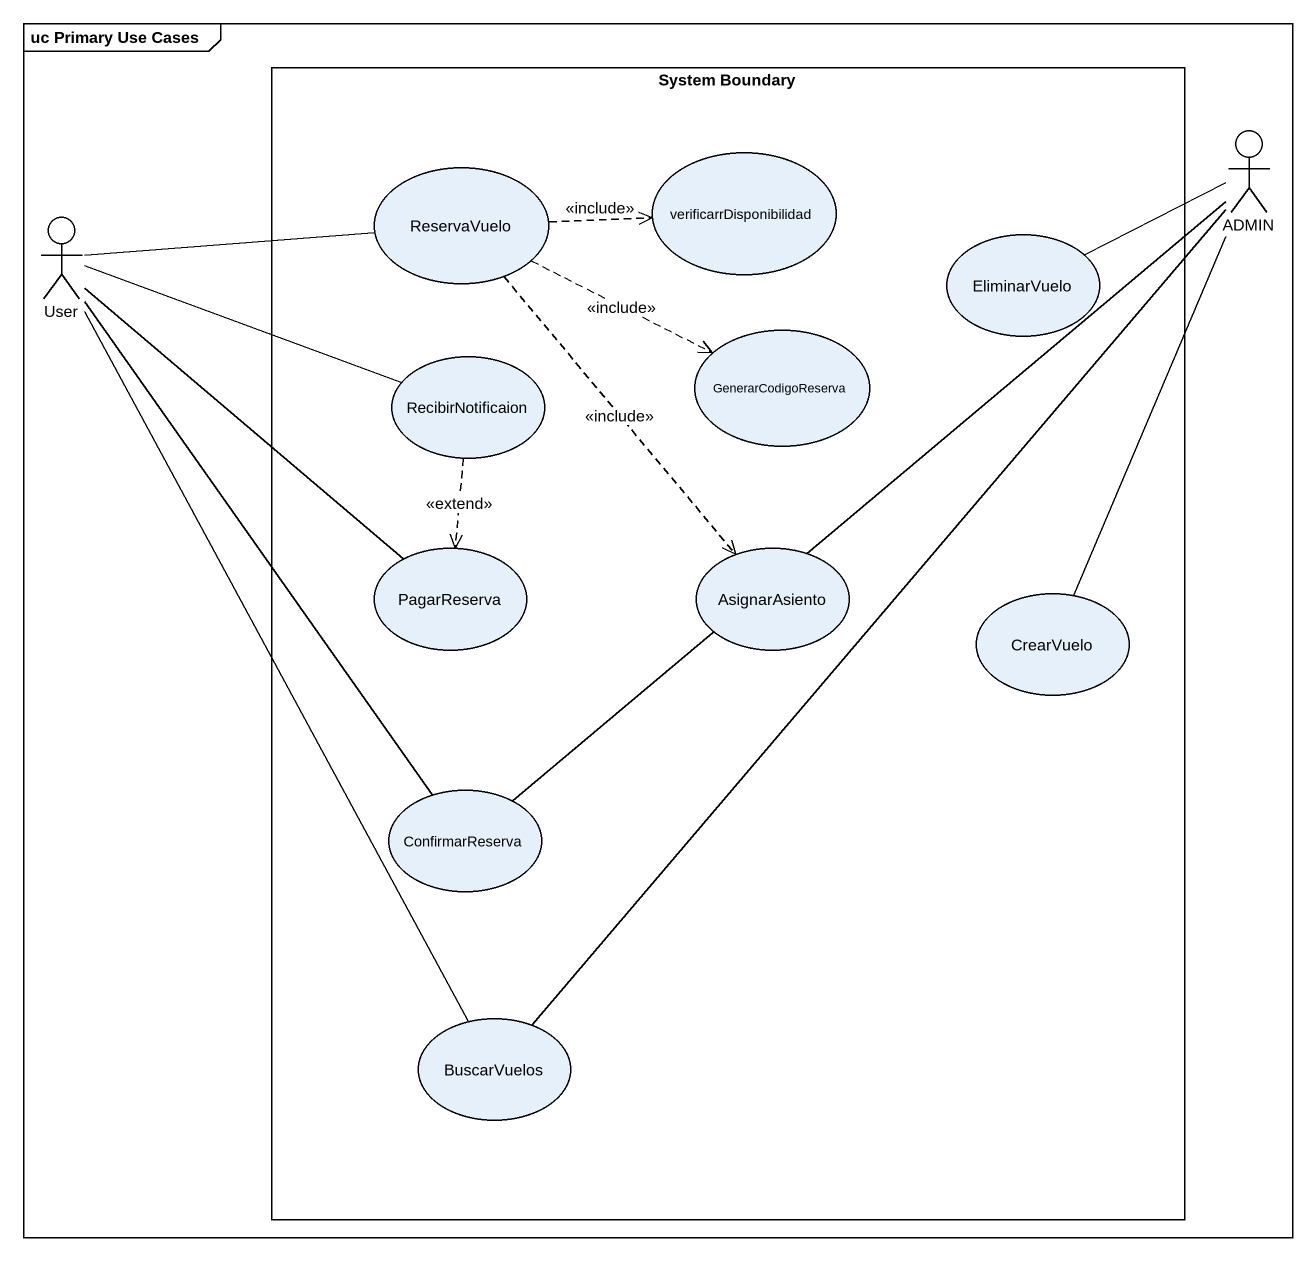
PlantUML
@startuml
mainframe uc Primary Use Cases
rectangle "System Boundary" as System_Boundary {
  usecase ReservaVuelo
  usecase verificarrDisponibilidad
  usecase EliminarVuelo
  usecase GenerarCodigoReserva
  usecase RecibirNotificaion
  usecase PagarReserva
  usecase AsignarAsiento
  usecase CrearVuelo
  usecase ConfirmarReserva
  usecase BuscarVuelos
}
actor ADMIN
actor User
ADMIN -left- EliminarVuelo
ADMIN -- CrearVuelo
ADMIN -- ConfirmarReserva
ADMIN -- BuscarVuelos
ReservaVuelo .right.> verificarrDisponibilidad : <<include>>
ReservaVuelo .right.> GenerarCodigoReserva : <<include>>
ReservaVuelo ..> AsignarAsiento : <<include>>
User -right- ReservaVuelo
User -right- RecibirNotificaion
User -- PagarReserva
User -- ConfirmarReserva
User -- BuscarVuelos
RecibirNotificaion ..> PagarReserva : <<extend>>
@enduml
